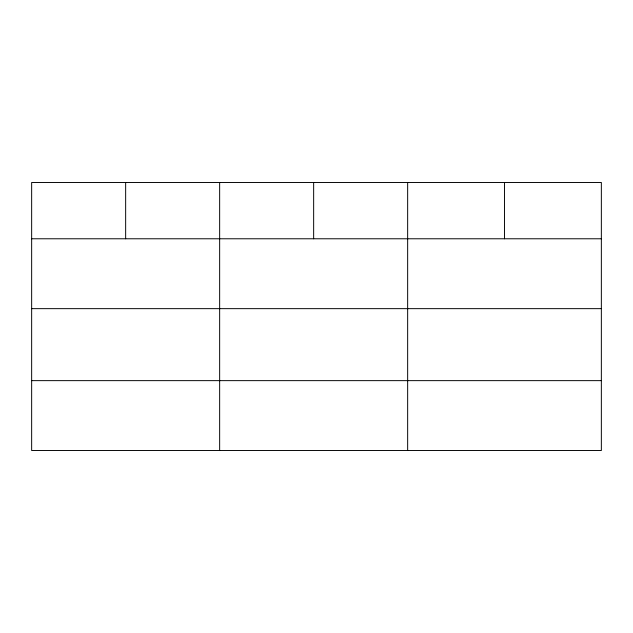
<?xml version="1.0" encoding="UTF-8"?>
<svg xmlns="http://www.w3.org/2000/svg" width="633" height="633" viewBox="0 0 633 633"><rect width="100%" height="100%" fill="white"/><g stroke="black" fill="none" stroke-linecap="round" stroke-linejoin="round"><path stroke-width="0.95" d="M601.35 308.651L601.35 182.486L31.65 182.486L31.65 450.514L601.35 450.514L601.35 308.651L31.65 308.651M31.65 238.776L601.35 238.776M31.65 380.639L601.35 380.639M504.501 182.486L504.501 238.776M407.652 182.486L407.652 450.514M313.651 182.486L313.651 238.776M219.651 182.486L219.651 450.514M125.651 182.486L125.651 238.776"/></g></svg>
